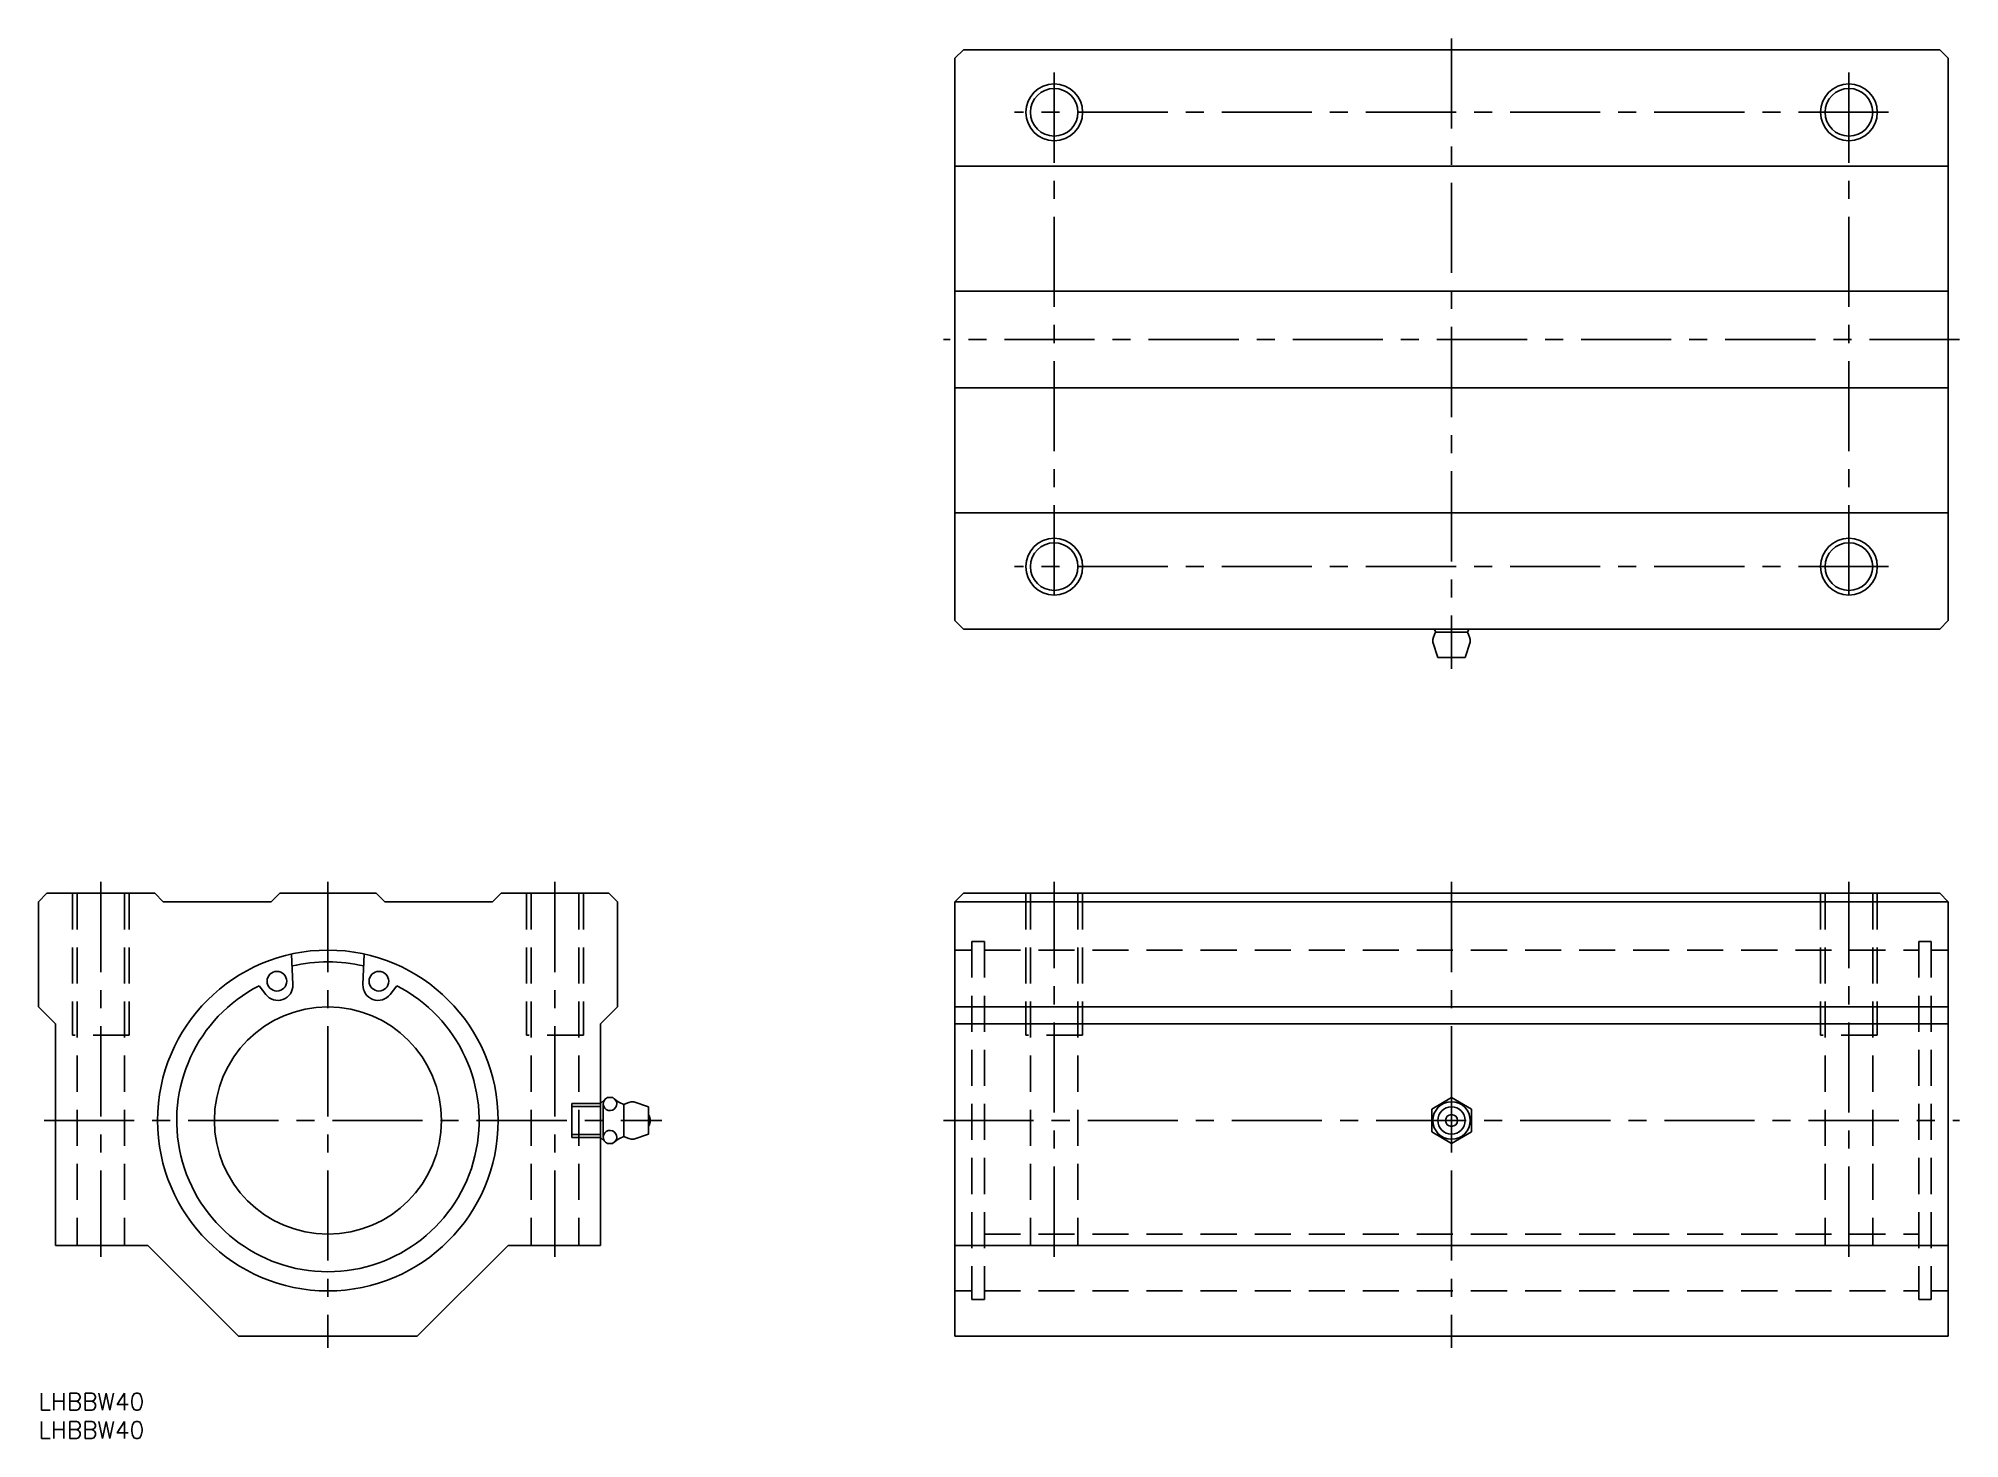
# Model space of a CAD drawing. Extents: x 0 to 338, y -8 to 239.
import ezdxf

# ---------------------------------------------------------------- set-up
doc = ezdxf.new("R2010")
doc.units = 0
doc.header["$LTSCALE"] = 0.5
doc.linetypes.add('CENTER', pattern=[50.8, 31.75, -6.35, 6.35, -6.35])
doc.linetypes.add('DASHED', pattern=[19.05, 12.7, -6.35])
for name, color, linetype in [('MSM_CENTER', 1, 'CENTER'), ('MSM_CONTINUOUS', 7, 'CONTINUOUS'), ('MSM_DASHED', 4, 'DASHED'), ('MSM_NARROW', 5, 'CONTINUOUS'), ('MSM_PART_NUMBER', 7, 'CONTINUOUS')]:
    doc.layers.add(name, color=color, linetype=linetype)
doc.styles.get("Standard").update_dxf_attribs({"font": 'txt.shx', "height": 3, "bigfont": 'bigfont.shx'})

# ---------------------------------------------------------------- blocks, each defined once
blk = doc.blocks.new('*U2')
at = {"layer": 'MSM_PART_NUMBER'}
blk.add_text('LHBBW40', height=3, dxfattribs=at).set_placement((0, -3))
blk = doc.blocks.new('*U3')
at = {"layer": 'MSM_PART_NUMBER'}
blk.add_text('LHBBW40', height=3, dxfattribs=at).set_placement((0, -8))

msp = doc.modelspace()

# ---------------------------------------------------------------- linework, layer by layer
at = {"layer": 'MSM_CENTER'}
for p, q in [((248.95, 238.52), (248.95, 127.52)), ((178.95, 232.52), (178.95, 138.52)), ((318.95, 232.52), (318.95, 138.52)), ((325.95, 225.52), (171.95, 225.52)), ((338.45, 185.52), (159.45, 185.52)), ((325.95, 145.52), (171.95, 145.52)), ((11, 90), (11, 24)), ((51, 90), (51, 8)), ((91, 90), (91, 24)), ((178.95, 24), (178.95, 90)), ((248.95, 90), (248.95, 8)), ((318.95, 24), (318.95, 90)), ((248.95, 53.3), (248.95, 42.7)), ((1, 48), (109.8, 48)), ((159.45, 48), (338.45, 48))]:
    msp.add_line(p, q, dxfattribs=at)
at = {"layer": 'MSM_CONTINUOUS'}
for p, q in [((162.95, 236.52), (161.45, 235.02)), ((161.45, 235.02), (161.45, 136.02)), ((334.95, 236.52), (162.95, 236.52)), ((336.45, 235.02), (334.95, 236.52)), ((336.45, 235.02), (336.45, 136.02)), ((161.45, 216.02), (336.45, 216.02)), ((161.45, 194.02), (336.45, 194.02)), ((161.45, 177.02), (336.45, 177.02)), ((161.45, 155.02), (336.45, 155.02)), ((162.95, 134.52), (161.45, 136.02)), ((334.95, 134.52), (336.45, 136.02)), ((334.95, 134.52), (162.95, 134.52)), ((245.65, 132.22), (246.55, 129.52)), ((251.75, 133.97), (246.15, 133.97)), ((251.35, 129.52), (252.25, 132.22)), ((251.35, 129.52), (246.55, 129.52)), ((0, 86.5), (1.5, 88)), ((20.5, 88), (1.5, 88)), ((22, 86.5), (20.5, 88)), ((41, 86.5), (42.5, 88)), ((42.5, 88), (59.5, 88)), ((61, 86.5), (59.5, 88)), ((80, 86.5), (81.5, 88)), ((100.5, 88), (81.5, 88)), ((102, 86.5), (100.5, 88)), ((162.95, 88), (161.45, 86.5)), ((162.95, 88), (334.95, 88)), ((334.95, 88), (336.45, 86.5)), ((0, 86.5), (0, 68)), ((41, 86.5), (22, 86.5)), ((80, 86.5), (61, 86.5)), ((102, 86.5), (102, 68)), ((161.45, 86.5), (161.45, 10)), ((161.45, 86.5), (336.45, 86.5)), ((336.45, 86.5), (336.45, 10)), ((44.82, 71.93), (44.59, 77.31)), ((57.18, 71.93), (57.41, 77.31)), ((40.04, 70.19), (38.87, 71.72)), ((61.96, 70.19), (63.13, 71.72)), ((3, 65), (0, 68)), ((99, 65), (102, 68)), ((161.45, 68), (336.45, 68)), ((3, 65), (3, 26)), ((99, 65), (99, 26)), ((161.45, 65), (336.45, 65)), ((99, 51), (99.89, 51.81)), ((99.5, 50.93), (99.5, 45.07)), ((100.22, 52.03), (101.2, 52.03)), ((103.15, 50.8), (103.15, 45.2)), ((107.5, 50.43), (104.9, 51.3)), ((245.45, 50.02), (248.95, 52.04)), ((248.95, 52.04), (252.45, 50.02)), ((107.5, 50.43), (107.5, 45.57)), ((245.45, 45.98), (245.45, 50.02)), ((252.45, 45.98), (252.45, 50.02)), ((99, 45), (99.89, 44.19)), ((104.9, 44.7), (107.5, 45.57)), ((245.45, 45.98), (248.95, 43.96)), ((248.95, 43.96), (252.45, 45.98)), ((100.22, 43.97), (101.2, 43.97)), ((19.25, 26), (3, 26)), ((35.25, 10), (19.25, 26)), ((66.75, 10), (82.75, 26)), ((82.75, 26), (99, 26)), ((161.45, 26), (336.45, 26)), ((66.75, 10), (35.25, 10)), ((161.45, 10), (336.45, 10))]:
    msp.add_line(p, q, dxfattribs=at)
for centre, radius in [((178.95, 225.52), 4.19), ((318.95, 225.52), 4.19), ((178.95, 145.52), 4.19), ((318.95, 145.52), 4.19), ((51, 48), 30), ((42.02, 72.53), 1.73), ((59.98, 72.53), 1.73), ((51, 48), 20), ((248.95, 48), 3.3), ((248.95, 48), 2.4), ((248.95, 48), 1.05)]:
    msp.add_circle(centre, radius, dxfattribs=at)
for centre, radius, start, end in [((248.95, 132.22), 3.3, 148.0472, 180), ((240.55, 131.82), 6, 20.9613, 26.7437), ((257.35, 131.82), 6, 153.2563, 159.0387), ((248.95, 132.22), 3.3, 360, 31.9528), ((51, 48), 27.93, 76.9236, 103.0764), ((51, 48), 26.64, 117.0908, 62.9092), ((42.16, 71.81), 2.67, 217.5057, 2.4933), ((59.84, 71.81), 2.67, 177.5067, 322.4943), ((100.69, 50.93), 1.19, 112.9586, 37.5509), ((105.3, 56.4), 6, 226.8336, 249.0386), ((104.9, 48), 3.3, 90, 121.9528), ((105.98, 48), 1.82, 326.6015, 33.3985), ((100.69, 45.07), 1.19, 322.449, 247.0413), ((105.3, 39.6), 6, 110.9613, 132.9025), ((104.9, 48), 3.3, 238.0472, 270)]:
    msp.add_arc(centre, radius, start, end, dxfattribs=at)
at = {"layer": 'MSM_DASHED'}
for p, q in [((6, 88), (6, 63)), ((6.81, 88), (6.81, 26)), ((15.19, 88), (15.19, 26)), ((16, 88), (16, 63)), ((86, 88), (86, 63)), ((86.81, 88), (86.81, 26)), ((95.19, 88), (95.19, 26)), ((96, 88), (96, 63)), ((173.95, 88), (173.95, 63)), ((174.76, 88), (174.76, 26)), ((183.14, 88), (183.14, 26)), ((183.95, 88), (183.95, 63)), ((313.95, 88), (313.95, 63)), ((314.76, 88), (314.76, 26)), ((323.14, 88), (323.14, 26)), ((323.95, 88), (323.95, 63)), ((161.45, 78), (164.45, 78)), ((164.45, 79.5), (164.45, 16.5)), ((164.45, 79.5), (166.65, 79.5)), ((166.65, 79.5), (166.65, 16.5)), ((166.65, 78), (331.25, 78)), ((331.25, 79.5), (331.25, 16.5)), ((333.45, 79.5), (331.25, 79.5)), ((333.45, 79.5), (333.45, 16.5)), ((333.45, 78), (336.45, 78)), ((16, 63), (6, 63)), ((96, 63), (86, 63)), ((183.95, 63), (173.95, 63)), ((323.95, 63), (313.95, 63)), ((94, 51), (94, 45)), ((94, 51), (99, 51)), ((94, 50.46), (99, 50.46)), ((94, 45.54), (99, 45.54)), ((94, 45), (99, 45)), ((166.65, 28), (331.25, 28)), ((161.45, 18), (164.45, 18)), ((166.65, 18), (331.25, 18)), ((333.45, 18), (336.45, 18)), ((164.45, 16.5), (166.65, 16.5)), ((333.45, 16.5), (331.25, 16.5))]:
    msp.add_line(p, q, dxfattribs=at)
at = {"layer": 'MSM_NARROW'}
for centre in [(178.95, 225.52), (318.95, 225.52), (178.95, 145.52), (318.95, 145.52)]:
    msp.add_circle(centre, 5, dxfattribs=at)

# ---------------------------------------------------------------- block references
at = {"layer": 'MSM_CONTINUOUS'}
for name in ['*U2', '*U3']:
    msp.add_blockref(name, (0, 0), dxfattribs=at)

doc.saveas('drawing.dxf')
